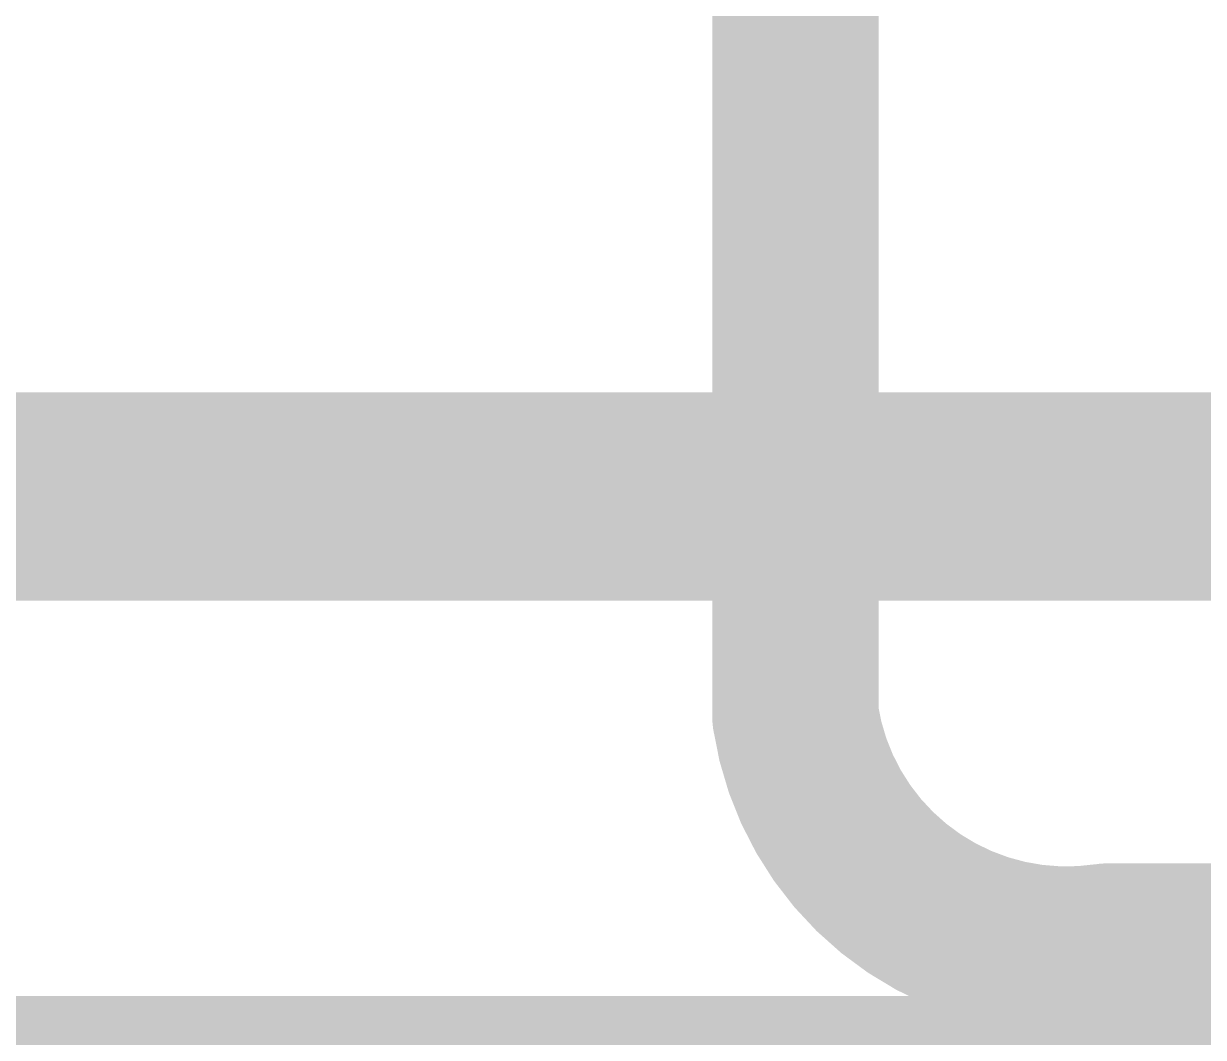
# Model space of a CAD drawing. Extents: x -8 to 102, y -79 to 54.
# Drawn here: x 44.092 to 45.532, y 10.135 to 11.372 of the extents above; entities that cross this region are included whole.
import ezdxf

# ---------------------------------------------------------------- set-up
doc = ezdxf.new("R2010")
doc.units = 0
doc.layers.add('16', color=132, linetype='CONTINUOUS')
doc.layers.add('21', color=41, linetype='CONTINUOUS')

msp = doc.modelspace()

# ---------------------------------------------------------------- linework, layer by layer
at = {"layer": '16', "const_width": 0.254}
for points in [[(56.515, 10.795), (38.735, 10.795)], [(57.0484, 10.0584), (38.1307, 10.0584)]]:
    msp.add_lwpolyline(points, dxfattribs=at)
at = {"layer": '21', "const_width": 0.2032}
for points in [[(45.0342, 10.5267), (45.0342, 11.5316)], [(45.4152, 10.2457), (50.1888, 10.2457)]]:
    msp.add_lwpolyline(points, dxfattribs=at)
at = {"layer": '21'}
for points, const_width in [([(45.0342, 10.5267, 0.4145), (45.4152, 10.2457)], 0.2032), ([(45.0844, 10.5343, 1), (44.984, 10.5191)], 0.1016), ([(44.9834, 10.5267, 1), (45.085, 10.5267)], 0.1016), ([(45.4152, 10.2965, 1), (45.4152, 10.1949)], 0.1016), ([(45.4228, 10.1955, 1), (45.4076, 10.2959)], 0.1016)]:
    msp.add_lwpolyline(points, format="xyb", dxfattribs=dict(at, const_width=const_width))

doc.saveas('drawing.dxf')
